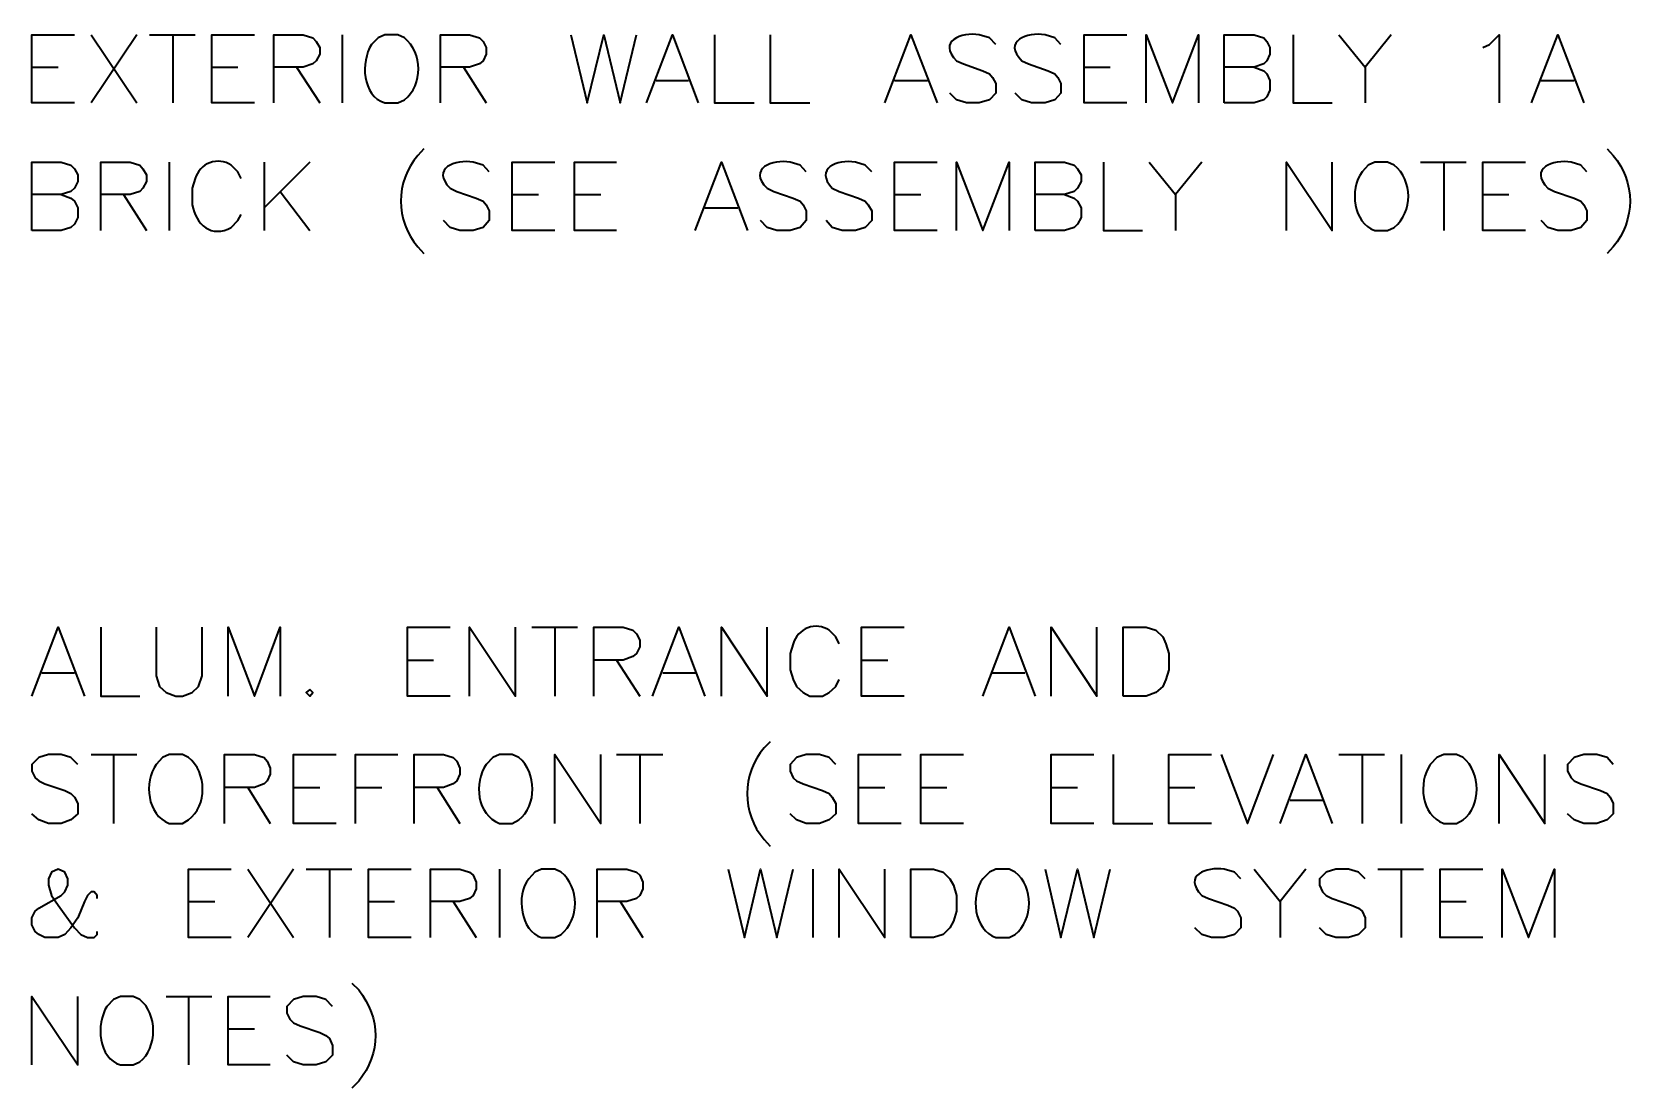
# Model space of a CAD drawing. Header units: inches. Extents: x 5 to 516, y -193 to 129.
# Drawn here: x 110.538 to 113.451, y -184.317 to -182.392 of the extents above; entities that cross this region are included whole.
import ezdxf

# ---------------------------------------------------------------- set-up
doc = ezdxf.new("R2010")
doc.units = ezdxf.units.IN
doc.header["$MEASUREMENT"] = 0
doc.layers.add('PDF8_Geometry', color=7, linetype='Continuous')

msp = doc.modelspace()

# ---------------------------------------------------------------- linework, layer by layer
at = {"layer": 'PDF8_Geometry', "lineweight": 35}
for points in [[(110.6155178, -182.5213381), (110.53774, -182.5213381), (110.53774, -182.3968936), (110.6155178, -182.3968936)], [(110.6455174, -182.3968942), (110.7288507, -182.5213386)], [(110.7288507, -182.3968942), (110.6455174, -182.5213386)], [(110.7521843, -182.3968942), (110.8355176, -182.3968942)], [(110.794407, -182.3968942), (110.794407, -182.5213386)], [(110.9432953, -182.5213381), (110.8655175, -182.5213381), (110.8655175, -182.3968936), (110.9432953, -182.3968936)], [(110.9788508, -182.5213381), (110.9788508, -182.3968936), (111.0321841, -182.3968936), (111.0499619, -182.4024492), (111.0555174, -182.4091158), (111.0621841, -182.420227), (111.0621841, -182.4324492), (111.0555174, -182.4446714), (111.0499619, -182.450227), (111.0321841, -182.4557825), (110.9788508, -182.4557825)], [(111.1032958, -182.3968942), (111.1032958, -182.5213386)], [(111.2166288, -182.4024497), (111.2044066, -182.3968942), (111.1810733, -182.3968942), (111.168851, -182.4024497), (111.1566288, -182.4146719)], [(111.2821842, -182.5213381), (111.2821842, -182.3968936), (111.3355175, -182.3968936), (111.3532953, -182.4024492), (111.359962, -182.4091158), (111.3655176, -182.420227), (111.3655176, -182.4324492), (111.359962, -182.4446714), (111.3532953, -182.450227), (111.3355175, -182.4557825), (111.2821842, -182.4557825)], [(111.5199625, -182.3968942), (111.5499625, -182.5213386), (111.5799625, -182.3968942), (111.6099625, -182.5213386), (111.6399625, -182.3968942)], [(111.6577403, -182.5213381), (111.7055181, -182.3968936), (111.7521848, -182.5213381)], [(111.7821843, -182.3968942), (111.7821843, -182.5213386), (111.8544065, -182.5213386)], [(111.8832958, -182.3968942), (111.8832958, -182.5213386), (111.955518, -182.5213386)], [(112.0921847, -182.5213381), (112.1399624, -182.3968936), (112.1877402, -182.5213381)], [(112.2944071, -182.4146712), (112.283296, -182.402449), (112.2644071, -182.3968934)], [(112.4132957, -182.4146712), (112.4021846, -182.402449), (112.3844068, -182.3968934)], [(112.5332957, -182.5213381), (112.4555179, -182.5213381), (112.4555179, -182.3968936), (112.5332957, -182.3968936)], [(112.5688512, -182.5213381), (112.5688512, -182.3968936), (112.616629, -182.5213381), (112.6644067, -182.3968936), (112.6644067, -182.5213381)], [(112.7110736, -182.5213381), (112.7110736, -182.3968936), (112.765518, -182.3968936), (112.7832958, -182.4024492), (112.7888513, -182.4091158), (112.7944069, -182.420227), (112.7944069, -182.4324492), (112.7888513, -182.4446714), (112.7832958, -182.450227), (112.765518, -182.4557825), (112.7110736, -182.4557825)], [(112.8366291, -182.3968942), (112.8366291, -182.5213386), (112.9077402, -182.5213386)], [(112.9199624, -182.3968942), (112.9677402, -182.4557831), (112.9677402, -182.5213386)], [(113.0155181, -182.3968942), (112.9677403, -182.4557831)], [(113.1821848, -182.4202266), (113.194407, -182.414671), (113.2121848, -182.3968932), (113.2121848, -182.5213377)], [(113.2710734, -182.5213381), (113.3188512, -182.3968936), (113.366629, -182.5213381)], [(110.53774, -182.4557829), (110.5855178, -182.4557829)], [(110.8655175, -182.4557829), (110.9132953, -182.4557829)], [(111.0199625, -182.4557829), (111.0621847, -182.5213385)], [(111.324407, -182.4557829), (111.3655181, -182.5213385)], [(112.223296, -182.4446712), (112.2355183, -182.4502268), (112.2710738, -182.462449), (112.283296, -182.4680046), (112.2888516, -182.4746712), (112.2944071, -182.4857823), (112.2944071, -182.5035601), (112.283296, -182.5157823), (112.2644071, -182.5213379), (112.2410738, -182.5213379), (112.223296, -182.5157823), (112.2110738, -182.5035601)], [(112.3421846, -182.4446712), (112.3544068, -182.4502268), (112.3899624, -182.462449), (112.4021846, -182.4680046), (112.4077402, -182.4746712), (112.4132957, -182.4857823), (112.4132957, -182.5035601), (112.4021846, -182.5157823), (112.3844068, -182.5213379), (112.3599624, -182.5213379), (112.3421846, -182.5157823), (112.3299624, -182.5035601)], [(112.4555179, -182.4557829), (112.5032957, -182.4557829)], [(112.7655181, -182.4557829), (112.7832958, -182.4624496), (112.7888514, -182.4680051), (112.794407, -182.4802274), (112.794407, -182.4980051), (112.7888514, -182.5102274), (112.7832958, -182.5157829), (112.7655181, -182.5213385), (112.7110736, -182.5213385)], [(111.675518, -182.4802275), (111.7344069, -182.4802275)], [(112.1099623, -182.4802275), (112.1699623, -182.4802275)], [(113.2888513, -182.4802275), (113.3488513, -182.4802275)], [(111.1810733, -182.5213386), (111.2044066, -182.5213386), (111.2166288, -182.5157831)], [(110.53774, -182.7535599), (110.53774, -182.6291155), (110.5910734, -182.6291155), (110.6088512, -182.634671), (110.6155178, -182.6413377), (110.6210734, -182.6524488), (110.6210734, -182.664671), (110.6155178, -182.6768932), (110.6088512, -182.6824488), (110.5910734, -182.6880043), (110.53774, -182.6880043)], [(110.6632956, -182.7535599), (110.6632956, -182.6291155), (110.7166289, -182.6291155), (110.7344067, -182.634671), (110.7399623, -182.6413377), (110.7466289, -182.6524488), (110.7466289, -182.664671), (110.7399623, -182.6768932), (110.7344067, -182.6824488), (110.7166289, -182.6880043), (110.6632956, -182.6880043)], [(110.7877401, -182.629116), (110.7877401, -182.7535605)], [(110.9610737, -182.629116), (110.9610737, -182.7535605)], [(111.044407, -182.629116), (110.9610737, -182.7124493)], [(111.3710734, -182.6468942), (111.3599623, -182.634672), (111.3421846, -182.6291164)], [(111.4910734, -182.7535599), (111.4132957, -182.7535599), (111.4132957, -182.6291155), (111.4910734, -182.6291155)], [(111.6032956, -182.7535599), (111.5266289, -182.7535599), (111.5266289, -182.6291155), (111.6032956, -182.6291155)], [(111.746629, -182.7535599), (111.7944068, -182.6291155), (111.8421846, -182.7535599)], [(111.9488509, -182.6468942), (111.9377398, -182.634672), (111.919962, -182.6291164)], [(112.0688511, -182.6468942), (112.0566289, -182.634672), (112.0388511, -182.6291164)], [(112.1877401, -182.7535599), (112.1099623, -182.7535599), (112.1099623, -182.6291155), (112.1877401, -182.6291155)], [(112.2232955, -182.7535599), (112.2232955, -182.6291155), (112.2710733, -182.7535599), (112.3188511, -182.6291155), (112.3188511, -182.7535599)], [(112.3666287, -182.7535599), (112.3666287, -182.6291155), (112.419962, -182.6291155), (112.4377398, -182.634671), (112.4432954, -182.6413377), (112.449962, -182.6524488), (112.449962, -182.664671), (112.4432954, -182.6768932), (112.4377398, -182.6824488), (112.419962, -182.6880043), (112.3666287, -182.6880043)], [(112.4910737, -182.629116), (112.4910737, -182.7535605), (112.5621849, -182.7535605)], [(112.5744068, -182.629116), (112.6221846, -182.6880049), (112.6221846, -182.7535605)], [(112.6699624, -182.629116), (112.6221846, -182.6880049)], [(112.8244068, -182.7535599), (112.8244068, -182.6291155), (112.9077402, -182.7535599), (112.9077402, -182.6291155)], [(113.0210734, -182.6346716), (113.0088512, -182.629116), (112.9855179, -182.629116), (112.9732957, -182.6346716), (112.9621845, -182.6468938)], [(113.0688512, -182.629116), (113.1521846, -182.629116)], [(113.1110734, -182.629116), (113.1110734, -182.7535605)], [(113.2599625, -182.7535599), (113.1821848, -182.7535599), (113.1821848, -182.6291155), (113.2599625, -182.6291155)], [(113.3721847, -182.6468942), (113.3610736, -182.634672), (113.3432958, -182.6291164)], [(110.5910729, -182.6880048), (110.6088507, -182.6946714), (110.6155174, -182.700227), (110.6210729, -182.7124492), (110.6210729, -182.730227), (110.6155174, -182.7424492), (110.6088507, -182.7480048), (110.5910729, -182.7535603), (110.5377396, -182.7535603)], [(110.7044067, -182.6880048), (110.746629, -182.7535603)], [(110.9899626, -182.6824494), (111.044407, -182.7535605)], [(111.2999623, -182.6768942), (111.3121846, -182.6824497), (111.3477401, -182.694672), (111.3599623, -182.7002275), (111.3655179, -182.7068942), (111.3710734, -182.7180053), (111.3710734, -182.7357831), (111.3599623, -182.7480053), (111.3421846, -182.7535609), (111.3177401, -182.7535609), (111.2999623, -182.7480053), (111.2877401, -182.7357831)], [(111.4132957, -182.6880048), (111.4610734, -182.6880048)], [(111.5266289, -182.6880048), (111.5744067, -182.6880048)], [(111.8777398, -182.6768942), (111.889962, -182.6824497), (111.9255176, -182.694672), (111.9377398, -182.7002275), (111.9432954, -182.7068942), (111.9488509, -182.7180053), (111.9488509, -182.7357831), (111.9377398, -182.7480053), (111.919962, -182.7535609), (111.8955176, -182.7535609), (111.8777398, -182.7480053), (111.8655176, -182.7357831)], [(111.9966289, -182.6768942), (112.0088511, -182.6824497), (112.0444067, -182.694672), (112.0566289, -182.7002275), (112.0621845, -182.7068942), (112.0688511, -182.7180053), (112.0688511, -182.7357831), (112.0566289, -182.7480053), (112.0388511, -182.7535609), (112.0144067, -182.7535609), (111.9966289, -182.7480053), (111.9855178, -182.7357831)], [(112.1099623, -182.6880048), (112.1577401, -182.6880048)], [(112.4199621, -182.6880048), (112.4377399, -182.6946714), (112.4432955, -182.700227), (112.4499621, -182.7124492), (112.4499621, -182.730227), (112.4432955, -182.7424492), (112.4377399, -182.7480048), (112.4199621, -182.7535603), (112.3666288, -182.7535603)], [(113.1821848, -182.6880048), (113.2299625, -182.6880048)], [(113.3010736, -182.6768942), (113.3132958, -182.6824497), (113.3488513, -182.694672), (113.3610736, -182.7002275), (113.3666291, -182.7068942), (113.3721847, -182.7180053), (113.3721847, -182.7357831), (113.3610736, -182.7480053), (113.3432958, -182.7535609), (113.3188513, -182.7535609), (113.3010736, -182.7480053), (113.2888513, -182.7357831)], [(110.9010732, -182.7480048), (110.9132954, -182.7357826), (110.9188509, -182.7246715)], [(111.7644066, -182.7124493), (111.8244066, -182.7124493)], [(112.9855179, -182.7535605), (113.0088512, -182.7535605), (113.0210734, -182.7480049)], [(110.53774, -183.6024494), (110.5855178, -183.4768938), (110.6332956, -183.6024494)], [(110.6632956, -183.4768944), (110.6632956, -183.60245), (110.7344067, -183.60245)], [(110.7644066, -183.4768944), (110.7644066, -183.5657833), (110.7699621, -183.5846722), (110.7821843, -183.5957833), (110.7999621, -183.60245), (110.8121843, -183.60245), (110.8299621, -183.5957833), (110.8410732, -183.5846722), (110.8477399, -183.5657833), (110.8477399, -183.4768944)], [(110.8955174, -183.6024494), (110.8955174, -183.4768938), (110.9432952, -183.6024494), (110.9899619, -183.4768938), (110.9899619, -183.6024494)], [(111.2999622, -183.6024494), (111.2221844, -183.6024494), (111.2221844, -183.4768938), (111.2999622, -183.4768938)], [(111.3355176, -183.6024494), (111.3355176, -183.4768938), (111.418851, -183.6024494), (111.418851, -183.4768938)], [(111.4488509, -183.4768944), (111.5321842, -183.4768944)], [(111.4910737, -183.4768944), (111.4910737, -183.60245)], [(111.5621841, -183.6024494), (111.5621841, -183.4768938), (111.6155175, -183.4768938), (111.6332953, -183.4824494), (111.6399619, -183.489116), (111.6455175, -183.5002271), (111.6455175, -183.5124494), (111.6399619, -183.5246716), (111.6332953, -183.5302271), (111.6155175, -183.5368938), (111.5621841, -183.5368938)], [(111.668851, -183.6024494), (111.7166288, -183.4768938), (111.7644066, -183.6024494)], [(111.7944071, -183.6024494), (111.7944071, -183.4768938), (111.8777404, -183.6024494), (111.8777404, -183.4768938)], [(112.1277402, -183.6024494), (112.0499625, -183.6024494), (112.0499625, -183.4768938), (112.1277402, -183.4768938)], [(112.2710736, -183.6024494), (112.3188514, -183.4768938), (112.3666292, -183.6024494)], [(112.3955175, -183.6024494), (112.3955175, -183.4768938), (112.4788509, -183.6024494), (112.4788509, -183.4768938)], [(111.2221844, -183.5368942), (111.2699622, -183.5368942)], [(111.6032958, -183.5368942), (111.6455181, -183.6024498)], [(112.0499625, -183.5368942), (112.0977402, -183.5368942)], [(110.5555177, -183.5602277), (110.6155177, -183.5602277)], [(111.6877403, -183.5602277), (111.7466291, -183.5602277)], [(112.2888513, -183.5602277), (112.3477401, -183.5602277)], [(111.8832958, -183.6857827), (111.8721847, -183.6968938)], [(110.6210734, -183.7268938), (110.6088512, -183.7146716), (110.5910734, -183.7091161), (110.56774, -183.7091161), (110.5499623, -183.7146716), (110.53774, -183.7268938), (110.53774, -183.7391161), (110.5432956, -183.7513383), (110.5499623, -183.7568938), (110.5610734, -183.7624494), (110.5977401, -183.7746716), (110.6088512, -183.7802272), (110.6155178, -183.7868938), (110.6210734, -183.798005), (110.6210734, -183.8168938), (110.6088512, -183.828005), (110.5910734, -183.8346716), (110.56774, -183.8346716), (110.5499623, -183.828005), (110.53774, -183.8168938)], [(110.6455174, -183.7091162), (110.7288507, -183.7091162)], [(110.6866291, -183.7091162), (110.6866291, -183.8346718)], [(110.8232956, -183.7146718), (110.8121845, -183.7091162), (110.7877401, -183.7091162), (110.7755178, -183.7146718), (110.7644067, -183.726894)], [(110.888851, -183.8346718), (110.888851, -183.7091162), (110.9432955, -183.7091162), (110.9610733, -183.7146718), (110.9666288, -183.7213384), (110.9721844, -183.7335606), (110.9721844, -183.7446718), (110.9666288, -183.756894), (110.9610733, -183.7624495), (110.9432955, -183.7691162), (110.888851, -183.7691162)], [(111.0921844, -183.8346718), (111.0144066, -183.8346718), (111.0144066, -183.7091162), (111.0921844, -183.7091162)], [(111.1277404, -183.8346718), (111.1277404, -183.7091162), (111.2044071, -183.7091162)], [(111.2344067, -183.8346718), (111.2344067, -183.7091162), (111.28774, -183.7091162), (111.3055178, -183.7146718), (111.3121845, -183.7213384), (111.31774, -183.7335606), (111.31774, -183.7446718), (111.3121845, -183.756894), (111.3055178, -183.7624495), (111.28774, -183.7691162), (111.2344067, -183.7691162)], [(111.4255177, -183.7146718), (111.4132955, -183.7091162), (111.3899621, -183.7091162), (111.3777399, -183.7146718), (111.3655177, -183.726894)], [(111.4910737, -183.8346718), (111.4910737, -183.7091162), (111.574407, -183.8346718), (111.574407, -183.7091162)], [(111.6032958, -183.7091162), (111.6877403, -183.7091162)], [(111.6455175, -183.7091162), (111.6455175, -183.8346718)], [(112.0032954, -183.7268938), (111.9910732, -183.7146716), (111.9732954, -183.7091161), (111.948851, -183.7091161), (111.9310732, -183.7146716), (111.9199621, -183.7268938), (111.9199621, -183.7391161), (111.9255176, -183.7513383), (111.9310732, -183.7568938), (111.9432954, -183.7624494), (111.978851, -183.7746716), (111.9910732, -183.7802272), (111.9966288, -183.7868938), (112.0032954, -183.798005), (112.0032954, -183.8168938), (111.9910732, -183.828005), (111.9732954, -183.8346716), (111.948851, -183.8346716), (111.9310732, -183.828005), (111.9199621, -183.8168938)], [(112.1221849, -183.8346718), (112.0444071, -183.8346718), (112.0444071, -183.7091162), (112.1221849, -183.7091162)], [(112.2355182, -183.8346718), (112.1577404, -183.8346718), (112.1577404, -183.7091162), (112.2355182, -183.7091162)], [(112.4732953, -183.8346718), (112.3955175, -183.8346718), (112.3955175, -183.7091162), (112.4732953, -183.7091162)], [(112.5088514, -183.7091162), (112.5088514, -183.8346718), (112.5810736, -183.8346718)], [(112.6877401, -183.8346718), (112.6099623, -183.8346718), (112.6099623, -183.7091162), (112.6877401, -183.7091162)], [(112.705518, -183.7091162), (112.7532957, -183.8346718), (112.8010735, -183.7091162)], [(112.8132956, -183.8346718), (112.8599623, -183.7091162), (112.90774, -183.8346718)], [(112.9199624, -183.7091162), (113.0032958, -183.7091162)], [(112.9621847, -183.7091162), (112.9621847, -183.8346718)], [(113.0332957, -183.7091162), (113.0332957, -183.8346718)], [(113.146629, -183.7146718), (113.1344068, -183.7091162), (113.1110734, -183.7091162), (113.0988512, -183.7146718), (113.086629, -183.726894)], [(113.2121847, -183.8346718), (113.2121847, -183.7091162), (113.295518, -183.8346718), (113.295518, -183.7091162)], [(113.4199625, -183.7268938), (113.4088514, -183.7146716), (113.3899625, -183.7091161), (113.3666292, -183.7091161), (113.3488514, -183.7146716), (113.3366291, -183.7268938), (113.3366291, -183.7391161), (113.3432958, -183.7513383), (113.3488514, -183.7568938), (113.3610736, -183.7624494), (113.3966292, -183.7746716), (113.4088514, -183.7802272), (113.4144069, -183.7868938), (113.4199625, -183.798005), (113.4199625, -183.8168938), (113.4088514, -183.828005), (113.3899625, -183.8346716), (113.3666292, -183.8346716), (113.3488514, -183.828005), (113.3366291, -183.8168938)], [(110.9310732, -183.769116), (110.9721843, -183.8346716)], [(111.0144066, -183.769116), (111.0621844, -183.769116)], [(111.1277404, -183.769116), (111.1755182, -183.769116)], [(111.2766289, -183.769116), (111.31774, -183.8346716)], [(112.0444071, -183.769116), (112.0921849, -183.769116)], [(112.1577404, -183.769116), (112.2055182, -183.769116)], [(112.3955175, -183.769116), (112.4432953, -183.769116)], [(112.6099623, -183.769116), (112.6577401, -183.769116)], [(112.8310735, -183.7924496), (112.8899624, -183.7924496)], [(110.7877401, -183.8346718), (110.8121845, -183.8346718), (110.8232956, -183.8280051)], [(111.3899621, -183.8346718), (111.4132955, -183.8346718), (111.4255177, -183.8280051)], [(113.1110734, -183.8346718), (113.1344068, -183.8346718), (113.146629, -183.8280051)], [(111.8721847, -183.8635605), (111.8832958, -183.8757827)], [(110.6566292, -183.971338), (110.6566292, -183.9657824), (110.6510736, -183.9591157), (110.6455181, -183.9591157), (110.6388514, -183.9657824), (110.6332959, -183.9768935), (110.6210736, -184.0068935), (110.6088514, -184.0246713), (110.5977403, -184.0368935), (110.5855181, -184.0424491), (110.5610736, -184.0424491), (110.5499625, -184.0368935), (110.5432959, -184.031338), (110.5377403, -184.0191157), (110.5377403, -184.0068935), (110.5432959, -183.9946713), (110.5499625, -183.9891157), (110.5910736, -183.9657824), (110.5977403, -183.9591157), (110.6032959, -183.9468935), (110.6032959, -183.9357824), (110.5977403, -183.9235602), (110.5855181, -183.9180046), (110.5732959, -183.9235602), (110.5677403, -183.9357824), (110.5677403, -183.9468935), (110.5732959, -183.9657824), (110.5855181, -183.9835602), (110.6155181, -184.0246713), (110.6266292, -184.0368935), (110.6388514, -184.0424491), (110.6510736, -184.0424491), (110.6566292, -184.0368935), (110.6566292, -184.031338)], [(110.9010737, -184.0424496), (110.8232959, -184.0424496), (110.8232959, -183.9180051), (110.9010737, -183.9180051)], [(110.9310732, -183.9180051), (111.0144066, -184.0424496)], [(111.0144066, -183.9180051), (110.9310732, -184.0424496)], [(111.0377401, -183.9180051), (111.1210734, -183.9180051)], [(111.0799623, -183.9180051), (111.0799623, -184.0424496)], [(111.2288511, -184.0424496), (111.1510733, -184.0424496), (111.1510733, -183.9180051), (111.2288511, -183.9180051)], [(111.2644066, -184.0424496), (111.2644066, -183.9180051), (111.3177399, -183.9180051), (111.3355177, -183.9235607), (111.3421844, -183.9291162), (111.3477399, -183.9413385), (111.3477399, -183.9535607), (111.3421844, -183.9657829), (111.3355177, -183.9713385), (111.3177399, -183.976894), (111.2644066, -183.976894)], [(111.3899621, -183.9180051), (111.3899621, -184.0424496)], [(111.5021846, -183.9235607), (111.4910735, -183.9180051), (111.4666291, -183.9180051), (111.4544069, -183.9235607), (111.4432957, -183.9357829)], [(111.56774, -184.0424496), (111.56774, -183.9180051), (111.6221845, -183.9180051), (111.6399623, -183.9235607), (111.6455178, -183.9291162), (111.6510734, -183.9413385), (111.6510734, -183.9535607), (111.6455178, -183.9657829), (111.6399623, -183.9713385), (111.6221845, -183.976894), (111.56774, -183.976894)], [(111.8066288, -183.9180051), (111.8366288, -184.0424496), (111.8655177, -183.9180051), (111.8955177, -184.0424496), (111.9255177, -183.9180051)], [(111.9610738, -183.9180051), (111.9610738, -184.0424496)], [(112.0088513, -184.0424496), (112.0088513, -183.9180051), (112.0921847, -184.0424496), (112.0921847, -183.9180051)], [(112.3299627, -183.9235607), (112.3188516, -183.9180051), (112.2944071, -183.9180051), (112.283296, -183.9235607), (112.2710738, -183.9357829)], [(112.3844069, -183.9180051), (112.4132958, -184.0424496), (112.4432958, -183.9180051), (112.4732958, -184.0424496), (112.5032958, -183.9180051)], [(112.7410735, -183.9357827), (112.7299624, -183.9235605), (112.7110735, -183.9180049)], [(112.7655181, -183.9180051), (112.8132958, -183.976894), (112.8132958, -184.0424496)], [(112.8599623, -183.9180051), (112.8132957, -183.976894)], [(112.9677403, -183.9357827), (112.955518, -183.9235605), (112.9377403, -183.9180049), (112.9144069, -183.9180049), (112.8966291, -183.9235605), (112.8844069, -183.9357827), (112.8844069, -183.9468938), (112.8899625, -183.9591161), (112.8966291, -183.9657827), (112.9077403, -183.9713383), (112.9432958, -183.9835605), (112.955518, -183.9891161), (112.9621847, -183.9946716), (112.9677403, -184.0068938), (112.9677403, -184.0246716), (112.955518, -184.0368938), (112.9377403, -184.0424494), (112.9144069, -184.0424494), (112.8966291, -184.0368938), (112.8844069, -184.0246716)], [(112.9910735, -183.9180051), (113.0744068, -183.9180051)], [(113.0332957, -183.9180051), (113.0332957, -184.0424496)], [(113.1821845, -184.0424496), (113.1044067, -184.0424496), (113.1044067, -183.9180051), (113.1821845, -183.9180051)], [(113.2177403, -184.0424496), (113.2177403, -183.9180051), (113.2655181, -184.0424496), (113.3132958, -183.9180051), (113.3132958, -184.0424496)], [(110.8232959, -183.9768939), (110.8710737, -183.9768939)], [(111.1510733, -183.9768939), (111.1988511, -183.9768939)], [(111.3055177, -183.9768939), (111.34774, -184.0424494)], [(111.6099622, -183.9768939), (111.6510734, -184.0424494)], [(112.6699624, -183.9657827), (112.6821846, -183.9713383), (112.7177401, -183.9835605), (112.7299624, -183.9891161), (112.7355179, -183.9946716), (112.7410735, -184.0068938), (112.7410735, -184.0246716), (112.7299624, -184.0368938), (112.7110735, -184.0424494), (112.6877401, -184.0424494), (112.6699624, -184.0368938), (112.6577401, -184.0246716)], [(113.1044067, -183.9768939), (113.1521845, -183.9768939)], [(111.4666291, -184.0424496), (111.4910735, -184.0424496), (111.5021846, -184.036894)], [(112.2944071, -184.0424496), (112.3188516, -184.0424496), (112.3299627, -184.036894)], [(111.1210734, -184.1257829), (111.1332957, -184.1380051)], [(110.53774, -184.2746714), (110.53774, -184.150227), (110.6210734, -184.2746714), (110.6210734, -184.150227)], [(110.7344064, -184.1557831), (110.7221842, -184.1502275), (110.6988508, -184.1502275), (110.6866286, -184.1557831), (110.6744064, -184.1680053)], [(110.7821842, -184.1502275), (110.8655175, -184.1502275)], [(110.8232959, -184.1502275), (110.8232959, -184.274672)], [(110.9721841, -184.2746714), (110.8955174, -184.2746714), (110.8955174, -184.150227), (110.9721841, -184.150227)], [(111.0855176, -184.1680051), (111.0732954, -184.1557829), (111.0555176, -184.1502273), (111.0321843, -184.1502273), (111.0144065, -184.1557829), (111.0021843, -184.1680051), (111.0021843, -184.1802273), (111.0077398, -184.1913385), (111.0144065, -184.1980051), (111.0266287, -184.2035607), (111.0621843, -184.2157829), (111.0732954, -184.2213385), (111.0799621, -184.226894), (111.0855176, -184.2391162), (111.0855176, -184.256894), (111.0732954, -184.2691162), (111.0555176, -184.2746718), (111.0321843, -184.2746718), (111.0144065, -184.2691162), (111.0021843, -184.256894)], [(110.8955174, -184.2091163), (110.9432952, -184.2091163)], [(110.6988508, -184.274672), (110.7221842, -184.274672), (110.7344064, -184.2691164)], [(111.1332957, -184.3046718), (111.1210734, -184.316894)]]:
    msp.add_lwpolyline(points, dxfattribs=at)
for points in [[(111.2521843, -182.6046714), (111.2410732, -182.6168936, 0.369416811), (111.2410732, -182.7835603), (111.2521843, -182.7957825)], [(113.4088513, -182.6046714), (113.4199624, -182.6168936, -0.36941685), (113.4199624, -182.7835603), (113.4088513, -182.7957825)], [(110.9188509, -182.6591159), (110.9132954, -182.6468937), (110.9010732, -182.6346715, 0.508362924), (110.8355176, -182.6591159), (110.829962, -182.6768937), (110.829962, -182.7068937)], [(112.0088513, -183.5068943), (112.0032958, -183.4946721), (111.9910735, -183.4824499, 0.50829303), (111.925518, -183.5068943), (111.9199624, -183.5246721), (111.9199624, -183.5546721), (111.925518, -183.5724499), (111.9310735, -183.5846721), (111.9432958, -183.5957832), (111.955518, -183.6024499), (111.9788513, -183.6024499), (111.9910735, -183.5957832), (112.0032958, -183.5846721), (112.0088513, -183.5724499)]]:
    msp.add_lwpolyline(points, format="xyb", dxfattribs=at)
for points in [[(112.526629, -183.6024494), (112.526629, -183.4768938), (112.5688512, -183.4768938), (112.586629, -183.4824494), (112.5988512, -183.4946716), (112.6044068, -183.5068938), (112.6099623, -183.5246716), (112.6099623, -183.5546716), (112.6044068, -183.5724494), (112.5988512, -183.5846716), (112.586629, -183.5957827), (112.5688512, -183.6024494)], [(111.044407, -183.5902276), (111.0377404, -183.5957832), (111.044407, -183.6024499), (111.0499626, -183.5957832)], [(112.1399622, -184.0424496), (112.1399622, -183.9180051), (112.1810733, -183.9180051), (112.1988511, -183.9235607), (112.2110733, -183.9357829), (112.21774, -183.946894), (112.2232955, -183.9657829), (112.2232955, -183.9946718), (112.21774, -184.0124496), (112.2110733, -184.0246718), (112.1988511, -184.036894), (112.1810733, -184.0424496)]]:
    msp.add_lwpolyline(points, close=True, dxfattribs=at)
for points in [[(111.2166288, -182.5157831), (111.2514807, -182.488172), (111.2499992, -182.4296719), (111.2166288, -182.4024497)], [(112.2644071, -182.3968934), (112.2322775, -182.3920601), (112.1875183, -182.4085231), (112.223296, -182.4446712)], [(112.3844068, -182.3968934), (112.3522587, -182.3918749), (112.3059624, -182.4079675), (112.3421846, -182.4446712)], [(111.1566288, -182.4146719), (111.1366103, -182.446746), (111.1393325, -182.5081349), (111.1810733, -182.5213386)], [(111.3421846, -182.6291164), (111.3100549, -182.6240979), (111.2637216, -182.6401905), (111.2999623, -182.6768942)], [(111.919962, -182.6291164), (111.8878324, -182.6240979), (111.8414991, -182.6401905), (111.8777398, -182.6768942)], [(112.0388511, -182.6291164), (112.0052771, -182.623709), (111.9634622, -182.6405609), (111.9966289, -182.6768942)], [(113.0210734, -182.7480049), (113.0559253, -182.7203938), (113.0544438, -182.6619123), (113.0210734, -182.6346716)], [(113.3432958, -182.6291164), (113.3111661, -182.6240979), (113.2648328, -182.6401905), (113.3010736, -182.6768942)], [(112.9621845, -182.6468938), (112.9385734, -182.6788382), (112.9462401, -182.741079), (112.9855179, -182.7535605)], [(110.829962, -182.7068937), (110.8359991, -182.7431159), (110.8655917, -182.7684122), (110.9010732, -182.7480048)], [(110.8232956, -183.8280051), (110.8580919, -183.801931), (110.856666, -183.7414866), (110.8232956, -183.7146718)], [(111.4255177, -183.8280051), (111.458777, -183.8024125), (111.4578325, -183.7415607), (111.4255177, -183.7146718)], [(111.8721847, -183.6968938), (111.8315736, -183.7443938), (111.8308328, -183.8162457), (111.8721847, -183.8635605)], [(113.146629, -183.8280051), (113.1798882, -183.8024125), (113.1789438, -183.7415607), (113.146629, -183.7146718)], [(110.7644067, -183.726894), (110.7411475, -183.759394), (110.7476104, -183.8194496), (110.7877401, -183.8346718)], [(111.3655177, -183.726894), (111.3431103, -183.7612088), (111.3482399, -183.8181718), (111.3899621, -183.8346718)], [(113.086629, -183.726894), (113.0642216, -183.7612088), (113.0693512, -183.8181718), (113.1110734, -183.8346718)], [(111.5021846, -184.036894), (111.5357772, -184.0097459), (111.5365365, -183.9505421), (111.5021846, -183.9235607)], [(112.3299627, -184.036894), (112.3635553, -184.0097459), (112.3643146, -183.9505607), (112.3299627, -183.9235607)], [(112.7110735, -183.9180049), (112.678629, -183.9134494), (112.6346846, -183.9290235), (112.6699624, -183.9657827)], [(111.4432957, -183.9357829), (111.4193143, -183.9651903), (111.4283698, -184.0315051), (111.4666291, -184.0424496)], [(112.2710738, -183.9357829), (112.2474997, -183.9660051), (112.2550368, -184.0288755), (112.2944071, -184.0424496)], [(110.7344064, -184.2691164), (110.7668694, -184.245209), (110.7668694, -184.1796905), (110.7344064, -184.1557831)], [(111.1332957, -184.1380051), (111.1737031, -184.1895237), (111.1744808, -184.2531903), (111.1332957, -184.3046718)], [(110.6744064, -184.1680053), (110.6535731, -184.2003757), (110.6591101, -184.2633201), (110.6988508, -184.274672)]]:
    msp.add_open_spline(points, degree=3, dxfattribs=at)

doc.saveas('drawing.dxf')
